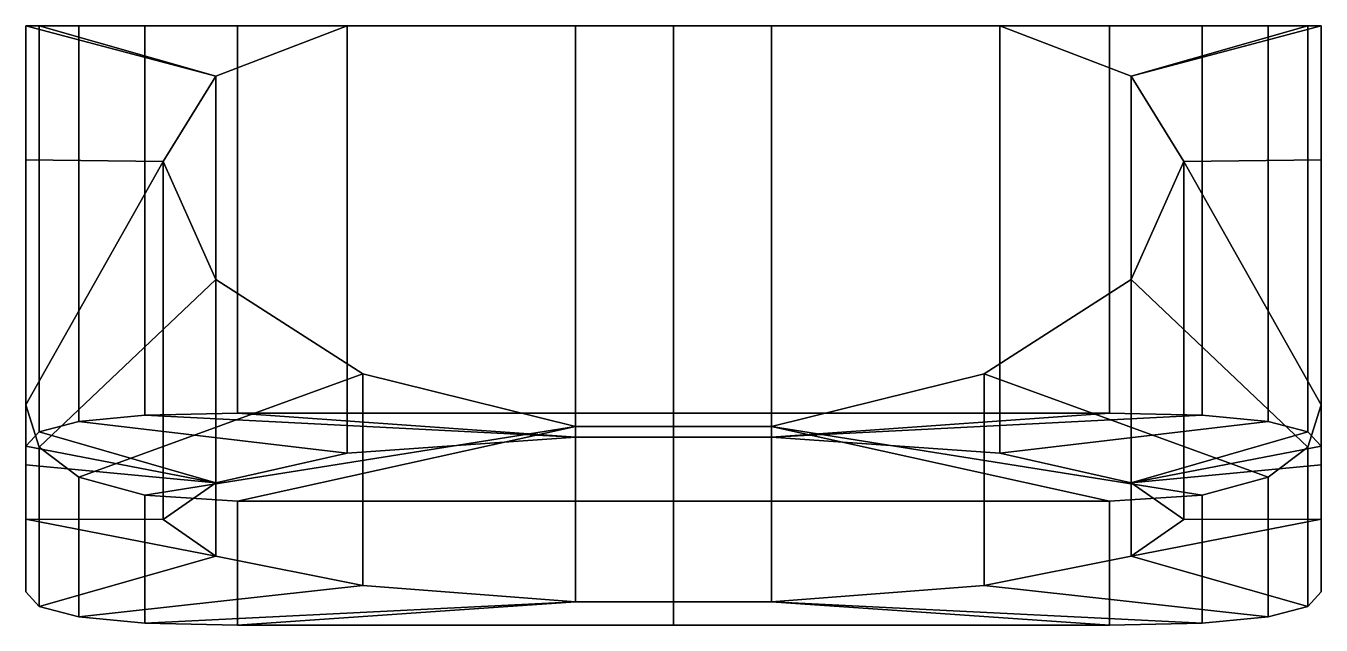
# Model space of a CAD drawing. Extents: x -20 to 19.8, y -18.4 to 0.
import ezdxf

# ---------------------------------------------------------------- set-up
doc = ezdxf.new("R2010")
doc.units = 0
doc.layers.add('METAL', color=190, linetype='CONTINUOUS')

msp = doc.modelspace()

# ---------------------------------------------------------------- meshes
at = {"layer": 'METAL'}
mesh = msp.add_polyface(dxfattribs=at)
corners = [(-20, -11.649, -32.212), (-20, -11.649, -32.212), (-20, -17.398, -31.578), (-20, -17.398, -31.578), (-20, -15.167, -18.077), (-20, -15.167, -18.077), (-20, -4.118, -18.013), (-20, -4.118, -18.013), (-20, 0, -8.525), (-20, 0, -8.525), (-20, -13.499, -8.11), (-20, -13.499, -8.11), (-20, 0, -5.139), (-20, 0, -5.139), (-20, -12.925, -4.508), (-20, -12.925, -4.508), (-19.594, -12.946, -34.744), (-19.594, -12.946, -34.744), (-19.594, -17.845, -34.388), (-19.594, -17.845, -34.388), (-19.594, 0, -2.294), (-19.594, 0, -2.294), (-19.594, -12.478, -1.699), (-19.594, -12.478, -1.699), (-18.374, -13.873, -36.553), (-18.374, -13.873, -36.553), (-18.374, -18.165, -36.394), (-18.374, -18.165, -36.394), (-18.374, 0, -0.261), (-18.374, 0, -0.261), (-18.374, -12.158, 0.308), (-18.374, -12.158, 0.308), (-16.342, -14.429, -37.638), (-16.342, -14.429, -37.638), (-16.342, -18.357, -37.599), (-16.342, -18.357, -37.599), (-16.342, 0, 0.958), (-16.342, 0, 0.958), (-16.342, -11.966, 1.512), (-16.342, -11.966, 1.512), (-15.78, -15.172, -18.109), (-15.78, -15.172, -18.109), (-15.78, -4.167, -18.109), (-15.78, -4.167, -18.109), (-14.165, -16.299, -24.684), (-14.165, -16.299, -24.684), (-14.165, -7.792, -24.684), (-14.165, -7.792, -24.684), (-14.165, -14.045, -11.533), (-14.165, -14.045, -11.533), (-14.165, -1.541, -11.533), (-14.165, -1.541, -11.533), (-13.497, -18.421, -38), (-13.497, -18.421, -38), (-13.497, -14.614, -38), (-13.497, -14.614, -38), (-13.497, 0, 1.365), (-13.497, 0, 1.365), (-13.497, -11.902, 1.914), (-13.497, -11.902, 1.914), (-10.128, -13.14, -6.285), (-10.128, -13.14, -6.285), (-10.128, 0, -6.285), (-10.128, 0, -6.285), (-9.64, -17.203, -30.359), (-9.64, -17.203, -30.359), (-9.64, -10.699, -30.359), (-9.64, -10.699, -30.359), (-3.101, -12.639, -2.71), (-3.101, -12.639, -2.71), (-3.101, 0, -2.71), (-3.101, 0, -2.71), (-3.101, -17.705, -33.507), (-3.101, -17.705, -33.507), (-3.101, -12.313, -33.507), (-3.101, -12.313, -33.507), (-0.091, -18.421, -38), (-0.091, -18.421, -38), (-0.091, -14.614, -38), (-0.091, -14.614, -38), (-0.091, -17.705, -33.507), (-0.091, -17.705, -33.507), (-0.091, -12.313, -33.507), (-0.091, -12.313, -33.507), (-0.091, -12.639, -2.71), (-0.091, -12.639, -2.71), (-0.091, 0, -2.71), (-0.091, 0, -2.71), (-0.091, 0, 1.365), (-0.091, 0, 1.365), (-0.091, -11.902, 1.914), (-0.091, -11.902, 1.914), (2.918, -17.705, -33.507), (2.918, -17.705, -33.507), (2.918, -12.313, -33.507), (2.918, -12.313, -33.507), (2.918, -12.639, -2.71), (2.918, -12.639, -2.71), (2.918, 0, -2.71), (2.918, 0, -2.71), (9.457, -17.203, -30.359), (9.457, -17.203, -30.359), (9.457, -10.699, -30.359), (9.457, -10.699, -30.359), (9.945, -13.14, -6.285), (9.945, -13.14, -6.285), (9.945, 0, -6.285), (9.945, 0, -6.285), (13.314, -18.421, -38), (13.314, -18.421, -38), (13.314, -14.614, -38), (13.314, -14.614, -38), (13.314, 0, 1.365), (13.314, 0, 1.365), (13.314, -11.902, 1.914), (13.314, -11.902, 1.914), (13.982, -16.299, -24.684), (13.982, -16.299, -24.684), (13.982, -7.792, -24.684), (13.982, -7.792, -24.684), (13.982, -14.045, -11.533), (13.982, -14.045, -11.533), (13.982, -1.541, -11.533), (13.982, -1.541, -11.533), (15.597, -15.172, -18.109), (15.597, -15.172, -18.109), (15.597, -4.167, -18.109), (15.597, -4.167, -18.109), (16.159, -14.429, -37.638), (16.159, -14.429, -37.638), (16.159, -18.357, -37.599), (16.159, -18.357, -37.599), (16.159, 0, 0.958), (16.159, 0, 0.958), (16.159, -11.966, 1.512), (16.159, -11.966, 1.512), (18.191, -13.873, -36.553), (18.191, -13.873, -36.553), (18.191, -18.165, -36.394), (18.191, -18.165, -36.394), (18.191, 0, -0.261), (18.191, 0, -0.261), (18.191, -12.158, 0.308), (18.191, -12.158, 0.308), (19.411, -12.946, -34.744), (19.411, -12.946, -34.744), (19.411, -17.845, -34.388), (19.411, -17.845, -34.388), (19.411, 0, -2.294), (19.411, 0, -2.294), (19.411, -12.478, -1.699), (19.411, -12.478, -1.699), (19.817, -11.649, -32.212), (19.817, -11.649, -32.212), (19.817, -17.398, -31.578), (19.817, -17.398, -31.578), (19.817, -15.167, -18.077), (19.817, -15.167, -18.077), (19.817, -4.118, -18.013), (19.817, -4.118, -18.013), (19.817, 0, -8.525), (19.817, 0, -8.525), (19.817, -13.499, -8.11), (19.817, -13.499, -8.11), (19.817, 0, -5.139), (19.817, 0, -5.139), (19.817, -12.925, -4.508), (19.817, -12.925, -4.508)]
mesh.append_faces([[corners[k] for k in face] for face in [(99, 87, 88, 112), (89, 91, 115, 113), (159, 161, 163, 157), (161, 165, 167, 163), (133, 113, 115, 135), (131, 108, 110, 129), (141, 133, 135, 143), (149, 141, 143, 151), (165, 149, 151, 167), (139, 131, 129, 137), (147, 139, 137, 145), (155, 147, 145, 153), (104, 106, 122, 120), (98, 106, 104, 96), (84, 86, 98, 96), (126, 124, 120, 122), (102, 94, 92, 100), (118, 102, 100, 116), (126, 118, 116, 124), (128, 95, 103, 136), (101, 93, 130, 138), (144, 136, 103, 119), (101, 138, 146, 117), (128, 111, 95, 95), (93, 109, 130, 130), (148, 123, 107, 140), (105, 121, 150, 142), (148, 164, 123, 123), (121, 166, 150, 150), (132, 140, 107, 99), (105, 142, 134, 97), (117, 146, 154, 156), (125, 117, 156, 156), (157, 155, 153, 159), (152, 144, 119, 127), (158, 152, 127, 127), (158, 127, 123, 160), (164, 160, 123, 123), (121, 125, 156, 162), (121, 162, 166, 166), (97, 134, 114, 114), (112, 132, 99, 99), (110, 108, 76, 78), (97, 114, 90, 85), (92, 94, 83, 81), (70, 57, 88, 87), (89, 56, 58, 91), (6, 4, 10, 8), (8, 10, 14, 12), (36, 38, 58, 56), (34, 32, 54, 52), (28, 30, 38, 36), (20, 22, 30, 28), (12, 14, 22, 20), (26, 24, 32, 34), (18, 16, 24, 26), (2, 0, 16, 18), (61, 49, 51, 63), (71, 69, 61, 63), (84, 69, 71, 86), (43, 51, 49, 41), (67, 65, 73, 75), (47, 45, 65, 67), (43, 41, 45, 47), (33, 25, 66, 74), (64, 27, 35, 72), (17, 46, 66, 25), (64, 44, 19, 27), (33, 74, 55, 55), (72, 53, 77, 80), (21, 29, 62, 50), (60, 31, 23, 48), (21, 50, 13, 13), (48, 23, 15, 15), (37, 70, 62, 29), (60, 68, 39, 31), (3, 19, 44, 5), (40, 5, 44, 44), (4, 6, 0, 2), (46, 17, 1, 42), (7, 42, 1, 1), (7, 9, 50, 42), (13, 50, 9, 9), (48, 11, 5, 40), (48, 15, 11, 11), (68, 59, 39, 39), (57, 70, 37, 37), (54, 78, 76, 52), (68, 85, 90, 59), (73, 81, 83, 75), (72, 35, 53, 53), (93, 80, 77, 109), (79, 82, 95, 111), (74, 82, 79, 55)]])

doc.saveas('drawing.dxf')
